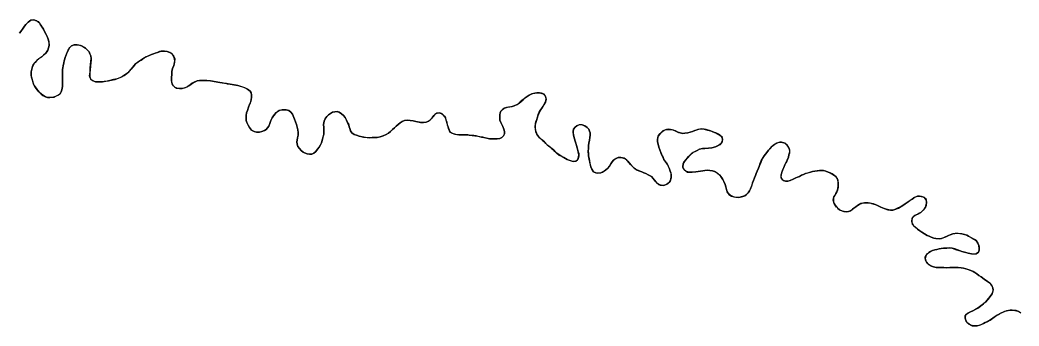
# Model space of a CAD drawing. Extents: x -74 to -34.8, y -33.8 to 5.3.
# Drawn here: x -53.015 to -51.904, y -27.475 to -27.135 of the extents above; entities that cross this region are included whole.
import ezdxf

# ---------------------------------------------------------------- set-up
doc = ezdxf.new("R2010")
doc.units = 0
doc.header["$LTSCALE"] = 2
doc.layers.add('UFEBRASIL', color=7, linetype='Continuous')

msp = doc.modelspace()

# ---------------------------------------------------------------- linework, layer by layer
at = {"layer": 'UFEBRASIL'}
for points in [[(-51.9025, -27.4611), (-51.9049, -27.4593), (-51.9075, -27.4582), (-51.912, -27.4577), (-51.9144, -27.4578), (-51.9184, -27.4584), (-51.9217, -27.4598), (-51.9237, -27.4608), (-51.9272, -27.4624), (-51.9287, -27.4632), (-51.932, -27.4655), (-51.9334, -27.4667), (-51.9349, -27.4676), (-51.9378, -27.4696), (-51.9398, -27.4706), (-51.9419, -27.4716), (-51.945, -27.4731), (-51.9491, -27.4746), (-51.9524, -27.4753), (-51.9545, -27.4753), (-51.9583, -27.4744), (-51.9612, -27.4721), (-51.9632, -27.4699), (-51.9642, -27.4667), (-51.9642, -27.4642), (-51.9627, -27.462), (-51.9605, -27.4606), (-51.9582, -27.4594), (-51.9559, -27.4584), (-51.9517, -27.4564), (-51.9502, -27.4554), (-51.9473, -27.4532), (-51.9455, -27.4519), (-51.9437, -27.4506), (-51.9405, -27.4475), (-51.938, -27.4445), (-51.9353, -27.4409), (-51.9335, -27.4381), (-51.9333, -27.4352), (-51.934, -27.4315), (-51.9358, -27.4287), (-51.9373, -27.4273), (-51.9393, -27.4259), (-51.943, -27.4232), (-51.9466, -27.4206), (-51.9489, -27.4192), (-51.9513, -27.4173), (-51.9536, -27.4159), (-51.9554, -27.4149), (-51.9579, -27.4137), (-51.9625, -27.412), (-51.9662, -27.4111), (-51.9688, -27.4107), (-51.9719, -27.4104), (-51.9747, -27.4103), (-51.979, -27.4103), (-51.9814, -27.4104), (-51.9845, -27.4105), (-51.9878, -27.4104), (-51.9925, -27.4104), (-51.9964, -27.4102), (-51.9996, -27.4097), (-52.0033, -27.4082), (-52.0064, -27.4057), (-52.0085, -27.4021), (-52.0086, -27.3988), (-52.0066, -27.395), (-52.0048, -27.3935), (-52.0029, -27.3925), (-52.0006, -27.3915), (-51.9981, -27.3907), (-51.9957, -27.3903), (-51.993, -27.3895), (-51.9909, -27.3891), (-51.9884, -27.389), (-51.9848, -27.3888), (-51.9822, -27.3886), (-51.9787, -27.3889), (-51.9738, -27.3905), (-51.97, -27.3919), (-51.9678, -27.3925), (-51.9637, -27.3936), (-51.9608, -27.3942), (-51.9571, -27.3951), (-51.9521, -27.3952), (-51.9496, -27.3934), (-51.9487, -27.3909), (-51.9486, -27.3896), (-51.9489, -27.3858), (-51.9501, -27.3831), (-51.9521, -27.3802), (-51.9538, -27.3792), (-51.9579, -27.3769), (-51.9605, -27.3755), (-51.9624, -27.3745), (-51.9651, -27.3736), (-51.968, -27.3729), (-51.9721, -27.3724), (-51.9752, -27.3724), (-51.9778, -27.373), (-51.9808, -27.3739), (-51.9834, -27.3751), (-51.9867, -27.3766), (-51.9885, -27.3773), (-51.9904, -27.3779), (-51.9944, -27.3783), (-51.9967, -27.3782), (-51.9992, -27.3776), (-52.0019, -27.3767), (-52.0044, -27.3755), (-52.0064, -27.3746), (-52.0095, -27.3729), (-52.0105, -27.3723), (-52.0124, -27.3712), (-52.0147, -27.3695), (-52.0171, -27.3678), (-52.0203, -27.3651), (-52.0229, -27.3622), (-52.0236, -27.359), (-52.0232, -27.3559), (-52.0215, -27.3534), (-52.0191, -27.3517), (-52.017, -27.351), (-52.0137, -27.349), (-52.0108, -27.3466), (-52.0096, -27.3452), (-52.0084, -27.3432), (-52.0072, -27.3393), (-52.0074, -27.3358), (-52.0093, -27.3326), (-52.0128, -27.3315), (-52.015, -27.3309), (-52.0173, -27.3311), (-52.0215, -27.333), (-52.0232, -27.3342), (-52.027, -27.337), (-52.0288, -27.3381), (-52.0311, -27.3395), (-52.0336, -27.3413), (-52.0356, -27.3425), (-52.0401, -27.3449), (-52.0426, -27.346), (-52.0448, -27.3466), (-52.049, -27.3463), (-52.0522, -27.3455), (-52.0544, -27.3448), (-52.0563, -27.3439), (-52.0582, -27.3431), (-52.0603, -27.342), (-52.0623, -27.3409), (-52.0661, -27.3395), (-52.0683, -27.339), (-52.072, -27.3384), (-52.0761, -27.3384), (-52.0803, -27.3393), (-52.0822, -27.3402), (-52.0839, -27.3414), (-52.0859, -27.3428), (-52.0894, -27.3455), (-52.0897, -27.3457), (-52.0918, -27.3473), (-52.0938, -27.3481), (-52.0966, -27.3484), (-52.1008, -27.3477), (-52.1033, -27.3467), (-52.1071, -27.3434), (-52.1074, -27.3431), (-52.1088, -27.3412), (-52.1098, -27.3391), (-52.1111, -27.3354), (-52.1102, -27.3318), (-52.1091, -27.3302), (-52.1081, -27.3279), (-52.1071, -27.3261), (-52.1057, -27.3228), (-52.1053, -27.3195), (-52.1054, -27.3158), (-52.1059, -27.3129), (-52.1077, -27.3097), (-52.1107, -27.3074), (-52.112, -27.3063), (-52.1143, -27.305), (-52.1164, -27.3042), (-52.1192, -27.3032), (-52.1217, -27.3026), (-52.1243, -27.3025), (-52.1263, -27.3025), (-52.1287, -27.3029), (-52.1315, -27.3033), (-52.134, -27.3036), (-52.1364, -27.3044), (-52.1396, -27.3053), (-52.1419, -27.306), (-52.144, -27.3069), (-52.1461, -27.3077), (-52.1483, -27.309), (-52.1508, -27.31), (-52.1527, -27.3108), (-52.1563, -27.3126), (-52.159, -27.3136), (-52.1613, -27.3143), (-52.1641, -27.3142), (-52.1661, -27.3136), (-52.1687, -27.3107), (-52.1688, -27.3074), (-52.1678, -27.3038), (-52.1668, -27.3014), (-52.1658, -27.2992), (-52.1647, -27.2963), (-52.1627, -27.2922), (-52.162, -27.2906), (-52.1608, -27.2877), (-52.1603, -27.2852), (-52.1593, -27.2816), (-52.1596, -27.2783), (-52.1619, -27.2749), (-52.1648, -27.2722), (-52.1683, -27.2709), (-52.1703, -27.2712), (-52.1738, -27.272), (-52.1773, -27.2743), (-52.1801, -27.2766), (-52.1816, -27.2783), (-52.1829, -27.2799), (-52.1848, -27.2824), (-52.1863, -27.2843), (-52.1878, -27.2862), (-52.1899, -27.2897), (-52.1916, -27.2935), (-52.1931, -27.2971), (-52.1934, -27.298), (-52.1942, -27.3), (-52.1954, -27.3031), (-52.1967, -27.306), (-52.1975, -27.3082), (-52.1984, -27.3107), (-52.1997, -27.3138), (-52.2006, -27.3161), (-52.2018, -27.3199), (-52.2031, -27.323), (-52.2042, -27.325), (-52.2056, -27.3274), (-52.2073, -27.3293), (-52.2094, -27.3305), (-52.2134, -27.3319), (-52.2159, -27.3325), (-52.2211, -27.332), (-52.2257, -27.3301), (-52.2284, -27.3274), (-52.2296, -27.3235), (-52.2304, -27.3206), (-52.2312, -27.3181), (-52.2325, -27.3148), (-52.2337, -27.3126), (-52.236, -27.3091), (-52.2387, -27.3062), (-52.2429, -27.3035), (-52.2452, -27.303), (-52.2481, -27.3024), (-52.2508, -27.3022), (-52.2536, -27.3024), (-52.2561, -27.3029), (-52.2585, -27.3032), (-52.2611, -27.3036), (-52.2637, -27.304), (-52.2679, -27.3043), (-52.2702, -27.3045), (-52.2746, -27.3035), (-52.2764, -27.3018), (-52.2781, -27.2987), (-52.2779, -27.2949), (-52.2769, -27.2933), (-52.2744, -27.2904), (-52.2717, -27.2871), (-52.2695, -27.2846), (-52.2665, -27.2823), (-52.2645, -27.2813), (-52.2621, -27.2801), (-52.2598, -27.2789), (-52.2564, -27.2781), (-52.2537, -27.2779), (-52.2496, -27.2777), (-52.2459, -27.2772), (-52.2418, -27.2761), (-52.2397, -27.2751), (-52.2356, -27.2723), (-52.234, -27.2692), (-52.2342, -27.2659), (-52.237, -27.2631), (-52.2385, -27.2621), (-52.2413, -27.2607), (-52.2431, -27.2601), (-52.2455, -27.2592), (-52.2475, -27.2586), (-52.2522, -27.2569), (-52.2545, -27.2564), (-52.2571, -27.2562), (-52.2613, -27.2569), (-52.2624, -27.2573), (-52.2648, -27.2582), (-52.2674, -27.259), (-52.2701, -27.2599), (-52.2725, -27.2606), (-52.276, -27.2611), (-52.2783, -27.2612), (-52.281, -27.2608), (-52.2848, -27.2596), (-52.2866, -27.2586), (-52.2884, -27.2575), (-52.292, -27.2568), (-52.294, -27.2567), (-52.2965, -27.257), (-52.3005, -27.2585), (-52.3031, -27.2609), (-52.3054, -27.2642), (-52.3061, -27.2657), (-52.3063, -27.268), (-52.3062, -27.2701), (-52.3058, -27.2723), (-52.3053, -27.2747), (-52.3047, -27.2767), (-52.3035, -27.2805), (-52.3027, -27.2825), (-52.3012, -27.2862), (-52.3001, -27.288), (-52.2991, -27.2901), (-52.2965, -27.2936), (-52.2945, -27.2976), (-52.2928, -27.3012), (-52.2921, -27.3031), (-52.291, -27.3068), (-52.2913, -27.3106), (-52.2921, -27.3143), (-52.2933, -27.316), (-52.2965, -27.3181), (-52.2998, -27.3191), (-52.3013, -27.319), (-52.3049, -27.3181), (-52.3064, -27.3169), (-52.3088, -27.3144), (-52.311, -27.3113), (-52.3131, -27.3093), (-52.3166, -27.3073), (-52.3193, -27.306), (-52.3216, -27.305), (-52.3239, -27.3041), (-52.3261, -27.3032), (-52.3307, -27.3011), (-52.3323, -27.2999), (-52.3338, -27.2984), (-52.3362, -27.2957), (-52.3379, -27.294), (-52.3403, -27.2911), (-52.3435, -27.2889), (-52.3472, -27.288), (-52.3502, -27.2882), (-52.3535, -27.2898), (-52.3554, -27.2912), (-52.3569, -27.2929), (-52.3583, -27.2952), (-52.3598, -27.2978), (-52.3624, -27.3007), (-52.3656, -27.3033), (-52.3692, -27.305), (-52.3712, -27.3053), (-52.375, -27.3051), (-52.3776, -27.3039), (-52.3793, -27.3009), (-52.3805, -27.2983), (-52.3809, -27.2966), (-52.3817, -27.2934), (-52.3822, -27.2899), (-52.3829, -27.2861), (-52.383, -27.285), (-52.3833, -27.2813), (-52.383, -27.2777), (-52.3829, -27.2743), (-52.3827, -27.2721), (-52.3821, -27.2687), (-52.3815, -27.2657), (-52.3812, -27.2633), (-52.3811, -27.2608), (-52.3818, -27.2587), (-52.3828, -27.2566), (-52.3844, -27.2547), (-52.3871, -27.2529), (-52.39, -27.2517), (-52.3935, -27.2516), (-52.396, -27.2527), (-52.3979, -27.2545), (-52.3997, -27.2566), (-52.4001, -27.2592), (-52.4, -27.261), (-52.3993, -27.2648), (-52.3986, -27.2672), (-52.3978, -27.2699), (-52.3963, -27.2749), (-52.3958, -27.2773), (-52.3944, -27.2818), (-52.3939, -27.2835), (-52.3938, -27.2866), (-52.3946, -27.2892), (-52.3959, -27.2914), (-52.3981, -27.2926), (-52.4016, -27.2922), (-52.4048, -27.291), (-52.4069, -27.2901), (-52.4087, -27.289), (-52.4106, -27.288), (-52.4139, -27.2862), (-52.4169, -27.2843), (-52.4192, -27.2824), (-52.4203, -27.2813), (-52.4221, -27.2797), (-52.4249, -27.2773), (-52.427, -27.2755), (-52.4303, -27.2724), (-52.432, -27.2708), (-52.4352, -27.2682), (-52.4373, -27.2661), (-52.4391, -27.2644), (-52.4405, -27.2622), (-52.4417, -27.2594), (-52.4421, -27.2565), (-52.4422, -27.2538), (-52.4421, -27.2505), (-52.4415, -27.248), (-52.4406, -27.2458), (-52.4396, -27.2431), (-52.4389, -27.2403), (-52.4379, -27.2378), (-52.4367, -27.2357), (-52.4351, -27.2332), (-52.4334, -27.2309), (-52.4318, -27.228), (-52.4304, -27.2249), (-52.4301, -27.2224), (-52.4308, -27.22), (-52.4325, -27.2178), (-52.4353, -27.2167), (-52.4376, -27.2162), (-52.4405, -27.2162), (-52.4426, -27.2165), (-52.4462, -27.2174), (-52.449, -27.2189), (-52.4522, -27.221), (-52.4547, -27.2229), (-52.457, -27.2247), (-52.4589, -27.2263), (-52.4615, -27.2286), (-52.4639, -27.2299), (-52.4667, -27.231), (-52.4694, -27.2316), (-52.4719, -27.232), (-52.4743, -27.2325), (-52.4763, -27.2331), (-52.4781, -27.2342), (-52.4804, -27.2365), (-52.4811, -27.2386), (-52.4816, -27.2408), (-52.4818, -27.2438), (-52.4816, -27.2466), (-52.4805, -27.2491), (-52.4793, -27.2513), (-52.4783, -27.2535), (-52.4771, -27.2566), (-52.4764, -27.2592), (-52.4766, -27.2617), (-52.4777, -27.2641), (-52.4793, -27.2659), (-52.4817, -27.2669), (-52.4847, -27.2673), (-52.4867, -27.2673), (-52.4907, -27.2673), (-52.493, -27.2672), (-52.4978, -27.2662), (-52.5007, -27.2656), (-52.5039, -27.265), (-52.5058, -27.2646), (-52.5081, -27.2641), (-52.5107, -27.2637), (-52.5138, -27.2635), (-52.5173, -27.2629), (-52.5208, -27.2628), (-52.5249, -27.2628), (-52.5291, -27.2627), (-52.5331, -27.2616), (-52.5363, -27.2601), (-52.5375, -27.2583), (-52.5387, -27.256), (-52.5396, -27.2527), (-52.5403, -27.2503), (-52.541, -27.2476), (-52.5418, -27.245), (-52.5427, -27.2429), (-52.5446, -27.2406), (-52.5457, -27.2396), (-52.5485, -27.2386), (-52.5517, -27.2387), (-52.5539, -27.2403), (-52.5561, -27.2427), (-52.5579, -27.2452), (-52.5599, -27.247), (-52.5624, -27.2485), (-52.5648, -27.2492), (-52.5678, -27.2492), (-52.571, -27.2488), (-52.575, -27.2479), (-52.578, -27.2473), (-52.5813, -27.2469), (-52.5842, -27.2467), (-52.5875, -27.2469), (-52.5902, -27.2481), (-52.5925, -27.2495), (-52.5947, -27.2513), (-52.5968, -27.2533), (-52.5988, -27.2552), (-52.6008, -27.257), (-52.6032, -27.2593), (-52.6054, -27.2611), (-52.6081, -27.2624), (-52.6113, -27.2641), (-52.6147, -27.2651), (-52.6179, -27.2657), (-52.6217, -27.2659), (-52.6237, -27.266), (-52.6266, -27.2661), (-52.631, -27.2658), (-52.6345, -27.2651), (-52.6379, -27.2642), (-52.641, -27.2634), (-52.6437, -27.2624), (-52.6462, -27.2606), (-52.6477, -27.2583), (-52.6485, -27.256), (-52.649, -27.2539), (-52.6494, -27.2524), (-52.6508, -27.249), (-52.6521, -27.2465), (-52.6537, -27.2436), (-52.6553, -27.2415), (-52.6575, -27.2395), (-52.6602, -27.2378), (-52.6626, -27.2371), (-52.6652, -27.2373), (-52.6676, -27.2378), (-52.6698, -27.2391), (-52.672, -27.2405), (-52.6739, -27.2425), (-52.6751, -27.244), (-52.6767, -27.2466), (-52.6774, -27.2491), (-52.6776, -27.2517), (-52.6774, -27.2544), (-52.6774, -27.2562), (-52.6773, -27.2591), (-52.6773, -27.262), (-52.6779, -27.2639), (-52.6783, -27.2662), (-52.6792, -27.2691), (-52.6799, -27.2716), (-52.681, -27.2741), (-52.6826, -27.2766), (-52.6843, -27.2789), (-52.6861, -27.2813), (-52.6883, -27.2831), (-52.6907, -27.2842), (-52.6934, -27.2845), (-52.696, -27.284), (-52.6989, -27.2828), (-52.7001, -27.2821), (-52.7024, -27.2802), (-52.7044, -27.2781), (-52.7061, -27.2757), (-52.707, -27.2731), (-52.7072, -27.2708), (-52.7069, -27.2687), (-52.7065, -27.2661), (-52.706, -27.2632), (-52.7058, -27.2601), (-52.7061, -27.2572), (-52.7068, -27.2544), (-52.7078, -27.2512), (-52.7088, -27.2484), (-52.71, -27.2453), (-52.7106, -27.2436), (-52.7123, -27.24), (-52.7138, -27.2377), (-52.7162, -27.236), (-52.7191, -27.2352), (-52.7206, -27.235), (-52.7237, -27.2351), (-52.727, -27.236), (-52.7293, -27.2372), (-52.7312, -27.2391), (-52.7333, -27.2417), (-52.7347, -27.244), (-52.7361, -27.2471), (-52.7375, -27.2502), (-52.7386, -27.2531), (-52.7398, -27.2552), (-52.7414, -27.257), (-52.7434, -27.2582), (-52.7461, -27.2592), (-52.7488, -27.26), (-52.7523, -27.2598), (-52.7549, -27.259), (-52.7576, -27.2575), (-52.7598, -27.2548), (-52.7616, -27.2521), (-52.763, -27.2492), (-52.7636, -27.247), (-52.7638, -27.2441), (-52.7637, -27.2413), (-52.7631, -27.2384), (-52.762, -27.2357), (-52.7609, -27.2323), (-52.7598, -27.2292), (-52.759, -27.2275), (-52.7579, -27.2238), (-52.7576, -27.2211), (-52.7576, -27.2182), (-52.7582, -27.2161), (-52.7593, -27.2142), (-52.7621, -27.2122), (-52.7636, -27.2112), (-52.7664, -27.2101), (-52.7694, -27.2091), (-52.773, -27.2081), (-52.7748, -27.2075), (-52.7792, -27.2069), (-52.7816, -27.2066), (-52.7855, -27.206), (-52.7871, -27.2057), (-52.7903, -27.2051), (-52.7929, -27.2047), (-52.795, -27.2043), (-52.801, -27.2034), (-52.8032, -27.203), (-52.8075, -27.2024), (-52.8099, -27.2024), (-52.812, -27.2023), (-52.8156, -27.2024), (-52.8183, -27.2028), (-52.8213, -27.2042), (-52.8237, -27.2056), (-52.8258, -27.2072), (-52.8281, -27.2087), (-52.8308, -27.2103), (-52.834, -27.2113), (-52.8361, -27.2115), (-52.8397, -27.2113), (-52.8426, -27.2102), (-52.8446, -27.2085), (-52.8461, -27.2062), (-52.8467, -27.2023), (-52.8465, -27.199), (-52.8464, -27.1958), (-52.8462, -27.1923), (-52.8457, -27.1893), (-52.8442, -27.1859), (-52.8437, -27.1843), (-52.8429, -27.1805), (-52.8436, -27.177), (-52.8455, -27.1737), (-52.8485, -27.1712), (-52.8513, -27.1703), (-52.8545, -27.1697), (-52.858, -27.17), (-52.86, -27.1704), (-52.8624, -27.1713), (-52.8648, -27.1721), (-52.8667, -27.1728), (-52.8688, -27.1736), (-52.8731, -27.1755), (-52.875, -27.1763), (-52.8787, -27.1785), (-52.8818, -27.1805), (-52.8851, -27.1827), (-52.8876, -27.185), (-52.8897, -27.1877), (-52.8914, -27.19), (-52.8925, -27.1911), (-52.8953, -27.1939), (-52.8979, -27.1958), (-52.9006, -27.1977), (-52.9034, -27.1991), (-52.9069, -27.2006), (-52.9111, -27.2015), (-52.9151, -27.2024), (-52.9182, -27.2032), (-52.9217, -27.2035), (-52.9251, -27.2039), (-52.927, -27.204), (-52.9311, -27.2038), (-52.9329, -27.2032), (-52.9359, -27.2016), (-52.9372, -27.1997), (-52.9377, -27.1972), (-52.9375, -27.1951), (-52.9372, -27.1928), (-52.9369, -27.1889), (-52.9366, -27.1845), (-52.9363, -27.1814), (-52.9361, -27.178), (-52.9365, -27.1752), (-52.9373, -27.173), (-52.9383, -27.1708), (-52.9401, -27.1686), (-52.9422, -27.1664), (-52.9432, -27.1658), (-52.9467, -27.164), (-52.9478, -27.1635), (-52.9514, -27.1628), (-52.9549, -27.163), (-52.9579, -27.164), (-52.9596, -27.1657), (-52.9603, -27.1667), (-52.962, -27.1698), (-52.9635, -27.173), (-52.9649, -27.1768), (-52.9654, -27.1785), (-52.9661, -27.1807), (-52.9665, -27.1829), (-52.9671, -27.186), (-52.9674, -27.1883), (-52.9677, -27.1904), (-52.968, -27.1958), (-52.9679, -27.1981), (-52.968, -27.2008), (-52.968, -27.2035), (-52.968, -27.2067), (-52.968, -27.209), (-52.9685, -27.213), (-52.969, -27.2144), (-52.9709, -27.2176), (-52.9724, -27.2186), (-52.9756, -27.2203), (-52.9788, -27.2213), (-52.9819, -27.2215), (-52.9844, -27.2215), (-52.9866, -27.2207), (-52.9898, -27.2189), (-52.9929, -27.2163), (-52.9942, -27.215), (-52.9957, -27.2132), (-52.9981, -27.2098), (-53, -27.2067), (-53.0006, -27.2048), (-53.0016, -27.2011), (-53.0023, -27.1988), (-53.0026, -27.1961), (-53.0025, -27.1927), (-53.002, -27.1899), (-53.0013, -27.1868), (-53.0005, -27.1852), (-52.9983, -27.1823), (-52.9978, -27.1817), (-52.9962, -27.1802), (-52.9929, -27.1774), (-52.991, -27.176), (-52.9882, -27.1735), (-52.9865, -27.172), (-52.9841, -27.1688), (-52.9836, -27.1673), (-52.9827, -27.1635), (-52.9828, -27.1615), (-52.983, -27.1591), (-52.9837, -27.1565), (-52.9849, -27.1534), (-52.986, -27.1514), (-52.9873, -27.1487), (-52.9889, -27.1455), (-52.9904, -27.1432), (-52.9925, -27.14), (-52.9932, -27.1391), (-52.9966, -27.1361), (-52.9997, -27.1352), (-53.003, -27.1356), (-53.006, -27.1375), (-53.0071, -27.1387), (-53.0087, -27.1404), (-53.0101, -27.1421), (-53.0116, -27.1445), (-53.0141, -27.1479), (-53.0156, -27.1499)], [(-53.0156, -27.1499), (-53.013, -27.1466), (-53.0116, -27.1445), (-53.0101, -27.1421), (-53.0087, -27.1404), (-53.006, -27.1375), (-53.003, -27.1356), (-52.9997, -27.1352), (-52.9966, -27.1361), (-52.995, -27.137), (-52.9925, -27.14), (-52.9917, -27.141), (-52.9904, -27.1432), (-52.9889, -27.1455), (-52.9873, -27.1487), (-52.9859, -27.1515), (-52.9849, -27.1534), (-52.9837, -27.1565), (-52.983, -27.1591), (-52.9827, -27.1635), (-52.9829, -27.165), (-52.9841, -27.1688), (-52.9851, -27.1705), (-52.9865, -27.172), (-52.9891, -27.1745), (-52.991, -27.176), (-52.9943, -27.1783), (-52.9962, -27.1802), (-52.9983, -27.1823), (-52.9993, -27.1835), (-53.0013, -27.1868), (-53.002, -27.1899), (-53.0025, -27.1927), (-53.0026, -27.194), (-53.0026, -27.1976), (-53.002, -27.1998), (-53.0011, -27.2028), (-53, -27.2067), (-52.9994, -27.208), (-52.997, -27.2111), (-52.9957, -27.2132), (-52.9929, -27.2163), (-52.9917, -27.2177), (-52.9896, -27.219), (-52.9866, -27.2207), (-52.9844, -27.2215), (-52.9819, -27.2215), (-52.9771, -27.2209), (-52.9745, -27.2197), (-52.9709, -27.2176), (-52.9698, -27.2162), (-52.9685, -27.213), (-52.9682, -27.2111), (-52.968, -27.209), (-52.968, -27.2067), (-52.968, -27.2035), (-52.968, -27.2008), (-52.9679, -27.1981), (-52.9678, -27.1939), (-52.9677, -27.1904), (-52.9674, -27.1883), (-52.9671, -27.186), (-52.9665, -27.1829), (-52.9661, -27.1807), (-52.9649, -27.1768), (-52.9643, -27.1752), (-52.9627, -27.1712), (-52.9615, -27.1686), (-52.9596, -27.1657), (-52.9579, -27.164), (-52.9549, -27.163), (-52.9535, -27.1629), (-52.9499, -27.163), (-52.9467, -27.164), (-52.9451, -27.1648), (-52.9422, -27.1664), (-52.9401, -27.1686), (-52.9383, -27.1708), (-52.9373, -27.173), (-52.9365, -27.1752), (-52.9361, -27.178), (-52.9361, -27.1794), (-52.9364, -27.1828), (-52.9368, -27.1862), (-52.937, -27.1909), (-52.9374, -27.1936), (-52.9376, -27.1962), (-52.9376, -27.1984), (-52.9368, -27.2005), (-52.9346, -27.2024), (-52.9311, -27.2038), (-52.9293, -27.2041), (-52.9251, -27.2039), (-52.9233, -27.2038), (-52.9198, -27.2034), (-52.9166, -27.2028), (-52.9134, -27.2021), (-52.9093, -27.2012), (-52.9055, -27.2), (-52.9019, -27.1984), (-52.8992, -27.1969), (-52.8964, -27.1948), (-52.894, -27.1927), (-52.8914, -27.19), (-52.8897, -27.1877), (-52.8886, -27.1861), (-52.8862, -27.1837), (-52.8838, -27.1816), (-52.8804, -27.1797), (-52.877, -27.1774), (-52.875, -27.1763), (-52.8714, -27.1747), (-52.8688, -27.1736), (-52.8667, -27.1728), (-52.8648, -27.1721), (-52.8624, -27.1713), (-52.858, -27.17), (-52.8545, -27.1697), (-52.8513, -27.1703), (-52.8485, -27.1712), (-52.8471, -27.1721), (-52.8444, -27.1752), (-52.8431, -27.1785), (-52.8432, -27.1822), (-52.8442, -27.1859), (-52.8457, -27.1893), (-52.8462, -27.1923), (-52.8464, -27.1958), (-52.8465, -27.199), (-52.8467, -27.2023), (-52.8465, -27.2039), (-52.8457, -27.2074), (-52.8435, -27.2096), (-52.8411, -27.2109), (-52.8379, -27.2115), (-52.8349, -27.2114), (-52.8323, -27.2108), (-52.8294, -27.2096), (-52.8267, -27.2079), (-52.8249, -27.2065), (-52.8224, -27.2049), (-52.8197, -27.2035), (-52.8173, -27.2025), (-52.8142, -27.2023), (-52.812, -27.2023), (-52.8099, -27.2024), (-52.8056, -27.2026), (-52.8032, -27.203), (-52.7991, -27.2036), (-52.795, -27.2043), (-52.7929, -27.2047), (-52.7903, -27.2051), (-52.7855, -27.206), (-52.7848, -27.2062), (-52.7816, -27.2066), (-52.7772, -27.2072), (-52.773, -27.2081), (-52.7716, -27.2085), (-52.7676, -27.2096), (-52.7655, -27.2104), (-52.7621, -27.2122), (-52.7593, -27.2142), (-52.7582, -27.2161), (-52.7576, -27.2185), (-52.7576, -27.2211), (-52.7579, -27.2238), (-52.7583, -27.2256), (-52.7598, -27.2292), (-52.7609, -27.2323), (-52.762, -27.2357), (-52.7631, -27.2384), (-52.7637, -27.2413), (-52.7638, -27.2441), (-52.7636, -27.247), (-52.763, -27.2492), (-52.7616, -27.2521), (-52.7598, -27.2548), (-52.7576, -27.2575), (-52.7549, -27.259), (-52.7523, -27.2598), (-52.7488, -27.26), (-52.7461, -27.2592), (-52.7434, -27.2582), (-52.7414, -27.257), (-52.7398, -27.2552), (-52.7386, -27.2531), (-52.7375, -27.2502), (-52.7361, -27.2471), (-52.7347, -27.244), (-52.7333, -27.2417), (-52.7321, -27.2402), (-52.7303, -27.2381), (-52.728, -27.2365), (-52.7257, -27.2356), (-52.7226, -27.2351), (-52.7191, -27.2352), (-52.7162, -27.236), (-52.7138, -27.2377), (-52.7123, -27.24), (-52.7115, -27.2416), (-52.71, -27.2453), (-52.7088, -27.2484), (-52.7078, -27.2512), (-52.7068, -27.2544), (-52.7061, -27.2572), (-52.7058, -27.2601), (-52.706, -27.2632), (-52.7065, -27.2661), (-52.7069, -27.2687), (-52.7072, -27.2708), (-52.707, -27.2731), (-52.7061, -27.2757), (-52.7044, -27.2781), (-52.7024, -27.2802), (-52.7001, -27.2821), (-52.6989, -27.2828), (-52.696, -27.284), (-52.6934, -27.2845), (-52.6907, -27.2842), (-52.6883, -27.2831), (-52.6861, -27.2813), (-52.6843, -27.2789), (-52.6826, -27.2766), (-52.681, -27.2741), (-52.6799, -27.2716), (-52.6791, -27.2689), (-52.6788, -27.2677), (-52.6781, -27.2651), (-52.6774, -27.2628), (-52.6773, -27.2605), (-52.6774, -27.2575), (-52.6774, -27.2544), (-52.6776, -27.2517), (-52.6774, -27.2491), (-52.6767, -27.2466), (-52.6757, -27.2449), (-52.6739, -27.2425), (-52.672, -27.2405), (-52.6698, -27.2391), (-52.6676, -27.2378), (-52.6652, -27.2373), (-52.6626, -27.2371), (-52.6597, -27.2381), (-52.6575, -27.2395), (-52.6553, -27.2415), (-52.6537, -27.2436), (-52.6521, -27.2465), (-52.6508, -27.249), (-52.6499, -27.2504), (-52.649, -27.2539), (-52.6485, -27.256), (-52.6477, -27.2583), (-52.6462, -27.2606), (-52.6437, -27.2624), (-52.641, -27.2634), (-52.6379, -27.2642), (-52.6345, -27.2651), (-52.6332, -27.2655), (-52.629, -27.266), (-52.6266, -27.2661), (-52.6217, -27.2659), (-52.6179, -27.2657), (-52.6147, -27.2651), (-52.6113, -27.2641), (-52.6081, -27.2624), (-52.6054, -27.2611), (-52.6032, -27.2593), (-52.6008, -27.257), (-52.5988, -27.2552), (-52.5968, -27.2533), (-52.5947, -27.2513), (-52.5925, -27.2495), (-52.5901, -27.2481), (-52.5875, -27.2469), (-52.5842, -27.2467), (-52.5813, -27.2469), (-52.578, -27.2473), (-52.575, -27.2479), (-52.5731, -27.2483), (-52.5698, -27.249), (-52.5665, -27.2493), (-52.5636, -27.2489), (-52.5611, -27.2478), (-52.5591, -27.2463), (-52.5568, -27.2438), (-52.555, -27.2414), (-52.5529, -27.2393), (-52.5498, -27.2383), (-52.5466, -27.2391), (-52.5446, -27.2406), (-52.5433, -27.242), (-52.5422, -27.2438), (-52.5415, -27.2462), (-52.5406, -27.2487), (-52.54, -27.2516), (-52.5392, -27.2543), (-52.5381, -27.2572), (-52.5368, -27.2595), (-52.5346, -27.261), (-52.5315, -27.2622), (-52.5272, -27.2629), (-52.5231, -27.2628), (-52.5192, -27.2628), (-52.5156, -27.2632), (-52.5122, -27.2636), (-52.5094, -27.2639), (-52.5081, -27.2641), (-52.5045, -27.2648), (-52.502, -27.2653), (-52.4993, -27.2659), (-52.496, -27.2666), (-52.493, -27.2672), (-52.4888, -27.2673), (-52.4847, -27.2673), (-52.4817, -27.2669), (-52.4793, -27.2659), (-52.4777, -27.2641), (-52.4766, -27.2617), (-52.4764, -27.2592), (-52.4771, -27.2566), (-52.4783, -27.2535), (-52.4793, -27.2513), (-52.4805, -27.2491), (-52.4816, -27.2466), (-52.4818, -27.2438), (-52.4816, -27.2408), (-52.4811, -27.2386), (-52.4804, -27.2365), (-52.4792, -27.2349), (-52.4773, -27.2336), (-52.4754, -27.2327), (-52.4731, -27.2322), (-52.4705, -27.2318), (-52.4679, -27.2313), (-52.4656, -27.2306), (-52.4625, -27.2292), (-52.4602, -27.2275), (-52.458, -27.2257), (-52.4558, -27.2238), (-52.4534, -27.2219), (-52.4507, -27.2199), (-52.4478, -27.2182), (-52.4449, -27.2169), (-52.4426, -27.2165), (-52.4405, -27.2162), (-52.4376, -27.2162), (-52.4335, -27.2174), (-52.4315, -27.2191), (-52.4303, -27.2212), (-52.4302, -27.2237), (-52.431, -27.2265), (-52.4327, -27.2297), (-52.4343, -27.2321), (-52.4362, -27.2348), (-52.4373, -27.2366), (-52.4384, -27.239), (-52.4392, -27.2417), (-52.4402, -27.2445), (-52.441, -27.2469), (-52.4417, -27.249), (-52.4422, -27.2521), (-52.4422, -27.2554), (-52.442, -27.2582), (-52.441, -27.261), (-52.4399, -27.2632), (-52.4382, -27.2654), (-52.4363, -27.2671), (-52.4338, -27.2694), (-52.432, -27.2708), (-52.4289, -27.2738), (-52.427, -27.2755), (-52.4237, -27.2783), (-52.4221, -27.2797), (-52.4192, -27.2824), (-52.4188, -27.2828), (-52.4156, -27.2853), (-52.4123, -27.2869), (-52.4106, -27.288), (-52.4087, -27.289), (-52.4069, -27.2901), (-52.4036, -27.2915), (-52.4001, -27.2925), (-52.3968, -27.2921), (-52.3954, -27.2907), (-52.3941, -27.2878), (-52.3937, -27.2851), (-52.3944, -27.2818), (-52.3949, -27.2799), (-52.3958, -27.2773), (-52.3967, -27.2732), (-52.3978, -27.2699), (-52.3986, -27.2672), (-52.3997, -27.2633), (-52.4001, -27.2592), (-52.3997, -27.2566), (-52.3979, -27.2545), (-52.396, -27.2527), (-52.393, -27.2514), (-52.39, -27.2517), (-52.3871, -27.2529), (-52.3844, -27.2547), (-52.3828, -27.2566), (-52.3818, -27.2587), (-52.3811, -27.2608), (-52.3812, -27.2633), (-52.3815, -27.2657), (-52.3821, -27.2687), (-52.3827, -27.2721), (-52.3829, -27.2749), (-52.383, -27.2777), (-52.3833, -27.2813), (-52.3832, -27.283), (-52.3829, -27.2861), (-52.3826, -27.2876), (-52.382, -27.2913), (-52.3815, -27.2947), (-52.3805, -27.2983), (-52.3793, -27.3009), (-52.3776, -27.3039), (-52.375, -27.3051), (-52.3732, -27.3054), (-52.3692, -27.305), (-52.3675, -27.3045), (-52.3642, -27.3023), (-52.3611, -27.2995), (-52.3598, -27.2978), (-52.3583, -27.2952), (-52.3569, -27.2929), (-52.3554, -27.2912), (-52.3521, -27.2889), (-52.3489, -27.2881), (-52.3453, -27.2883), (-52.342, -27.2896), (-52.3393, -27.2923), (-52.3379, -27.294), (-52.3353, -27.2968), (-52.3338, -27.2984), (-52.3323, -27.2999), (-52.3291, -27.3022), (-52.3261, -27.3032), (-52.3239, -27.3041), (-52.3216, -27.305), (-52.3193, -27.306), (-52.3166, -27.3073), (-52.3131, -27.3093), (-52.3101, -27.3129), (-52.3078, -27.3154), (-52.3049, -27.3181), (-52.3034, -27.3187), (-52.2998, -27.3191), (-52.2984, -27.3187), (-52.2949, -27.3174), (-52.2933, -27.316), (-52.2916, -27.3125), (-52.291, -27.3087), (-52.2913, -27.3052), (-52.2921, -27.3031), (-52.2935, -27.2996), (-52.2952, -27.2959), (-52.2977, -27.2921), (-52.2991, -27.2901), (-52.3001, -27.288), (-52.302, -27.2847), (-52.3027, -27.2825), (-52.3041, -27.2786), (-52.3047, -27.2767), (-52.3053, -27.2747), (-52.3058, -27.2723), (-52.3062, -27.2701), (-52.3063, -27.268), (-52.3054, -27.2642), (-52.3047, -27.2626), (-52.3019, -27.2598), (-52.2988, -27.2575), (-52.2965, -27.257), (-52.292, -27.2568), (-52.2903, -27.257), (-52.2884, -27.2575), (-52.2866, -27.2586), (-52.283, -27.2603), (-52.281, -27.2608), (-52.2783, -27.2612), (-52.276, -27.2611), (-52.2725, -27.2606), (-52.2701, -27.2599), (-52.2674, -27.259), (-52.2648, -27.2582), (-52.2613, -27.2569), (-52.2603, -27.2566), (-52.2571, -27.2562), (-52.2545, -27.2564), (-52.2506, -27.2577), (-52.2475, -27.2586), (-52.2455, -27.2592), (-52.2431, -27.2601), (-52.2413, -27.2607), (-52.237, -27.2631), (-52.2354, -27.2642), (-52.2339, -27.2676), (-52.2346, -27.2706), (-52.2369, -27.2738), (-52.2397, -27.2751), (-52.2418, -27.2761), (-52.2459, -27.2772), (-52.2496, -27.2777), (-52.2537, -27.2779), (-52.2564, -27.2781), (-52.2598, -27.2789), (-52.2621, -27.2801), (-52.2645, -27.2813), (-52.268, -27.2832), (-52.2703, -27.2856), (-52.2728, -27.2884), (-52.2755, -27.2915), (-52.2779, -27.2949), (-52.2781, -27.2987), (-52.2777, -27.3002), (-52.2764, -27.3018), (-52.273, -27.3044), (-52.2702, -27.3045), (-52.2679, -27.3043), (-52.2637, -27.304), (-52.2611, -27.3036), (-52.2585, -27.3032), (-52.2561, -27.3029), (-52.2536, -27.3024), (-52.2505, -27.3021), (-52.2481, -27.3024), (-52.2452, -27.303), (-52.2411, -27.3043), (-52.2374, -27.3073), (-52.2348, -27.3107), (-52.2337, -27.3126), (-52.2325, -27.3148), (-52.2312, -27.3181), (-52.2304, -27.3206), (-52.2292, -27.3253), (-52.2272, -27.329), (-52.224, -27.331), (-52.2193, -27.3323), (-52.2159, -27.3325), (-52.2115, -27.3314), (-52.2094, -27.3305), (-52.2073, -27.3293), (-52.2056, -27.3274), (-52.2042, -27.325), (-52.2031, -27.323), (-52.2012, -27.3184), (-52.2006, -27.3161), (-52.1997, -27.3138), (-52.1984, -27.3107), (-52.1975, -27.3082), (-52.1967, -27.306), (-52.1954, -27.3031), (-52.1942, -27.3), (-52.1931, -27.2971), (-52.1925, -27.2956), (-52.191, -27.2917), (-52.189, -27.288), (-52.1878, -27.2862), (-52.1863, -27.2843), (-52.1829, -27.2799), (-52.1816, -27.2783), (-52.1787, -27.2754), (-52.1759, -27.2733), (-52.1723, -27.2715), (-52.1683, -27.2709), (-52.1648, -27.2722), (-52.1635, -27.2732), (-52.1609, -27.2761), (-52.1594, -27.2797), (-52.1597, -27.2831), (-52.1603, -27.2852), (-52.1608, -27.2877), (-52.1627, -27.2922), (-52.1635, -27.294), (-52.1647, -27.2963), (-52.1658, -27.2992), (-52.1668, -27.3014), (-52.1684, -27.3056), (-52.1691, -27.3093), (-52.168, -27.3123), (-52.1661, -27.3136), (-52.1641, -27.3142), (-52.1613, -27.3143), (-52.159, -27.3136), (-52.1546, -27.3117), (-52.1527, -27.3108), (-52.1508, -27.31), (-52.1483, -27.309), (-52.1461, -27.3077), (-52.144, -27.3069), (-52.1419, -27.306), (-52.1392, -27.3051), (-52.1364, -27.3044), (-52.134, -27.3036), (-52.1315, -27.3033), (-52.1284, -27.3028), (-52.1263, -27.3025), (-52.1243, -27.3025), (-52.1217, -27.3026), (-52.1192, -27.3032), (-52.1164, -27.3042), (-52.1143, -27.305), (-52.1107, -27.3074), (-52.1092, -27.3084), (-52.1067, -27.3114), (-52.1057, -27.3134), (-52.1053, -27.3174), (-52.1055, -27.3213), (-52.1063, -27.3242), (-52.1071, -27.3261), (-52.1081, -27.3279), (-52.1102, -27.3318), (-52.1108, -27.3332), (-52.1107, -27.3372), (-52.1098, -27.3391), (-52.1088, -27.3412), (-52.1071, -27.3434), (-52.1057, -27.3448), (-52.1033, -27.3467), (-52.0992, -27.3482), (-52.0966, -27.3484), (-52.0938, -27.3481), (-52.0918, -27.3473), (-52.0894, -27.3455), (-52.0879, -27.3444), (-52.0859, -27.3428), (-52.0839, -27.3414), (-52.0822, -27.3402), (-52.0787, -27.3388), (-52.0741, -27.3384), (-52.0704, -27.3386), (-52.0683, -27.339), (-52.0642, -27.3402), (-52.0623, -27.3409), (-52.0603, -27.342), (-52.0582, -27.3431), (-52.0563, -27.3439), (-52.0544, -27.3448), (-52.0503, -27.3461), (-52.0473, -27.3466), (-52.0448, -27.3466), (-52.0426, -27.346), (-52.0384, -27.3442), (-52.0356, -27.3425), (-52.0336, -27.3413), (-52.0311, -27.3395), (-52.0288, -27.3381), (-52.0256, -27.336), (-52.0232, -27.3342), (-52.0199, -27.3319), (-52.0173, -27.3311), (-52.015, -27.3309), (-52.0112, -27.3318), (-52.0081, -27.3337), (-52.0073, -27.3377), (-52.0076, -27.3413), (-52.0084, -27.3433), (-52.0108, -27.3466), (-52.0137, -27.349), (-52.0151, -27.3499), (-52.017, -27.351), (-52.0207, -27.3525), (-52.0227, -27.3548), (-52.0235, -27.3576), (-52.0234, -27.3603), (-52.0217, -27.3636), (-52.0188, -27.3663), (-52.0171, -27.3678), (-52.0147, -27.3695), (-52.0124, -27.3712), (-52.0095, -27.3729), (-52.0084, -27.3735), (-52.0064, -27.3746), (-52.0044, -27.3755), (-52.0019, -27.3767), (-51.9992, -27.3776), (-51.9967, -27.3782), (-51.9925, -27.3784), (-51.9904, -27.3779), (-51.9867, -27.3766), (-51.9858, -27.3762), (-51.9827, -27.3748), (-51.9808, -27.3739), (-51.9778, -27.373), (-51.9734, -27.3723), (-51.9703, -27.3727), (-51.968, -27.3729), (-51.9651, -27.3736), (-51.9624, -27.3745), (-51.9605, -27.3755), (-51.9564, -27.3777), (-51.9521, -27.3802), (-51.9501, -27.3831), (-51.9489, -27.3858), (-51.9488, -27.3876), (-51.9487, -27.3909), (-51.9496, -27.3934), (-51.9521, -27.3952), (-51.9539, -27.3954), (-51.9571, -27.3951), (-51.9608, -27.3942), (-51.9637, -27.3936), (-51.9678, -27.3925), (-51.97, -27.3919), (-51.9756, -27.3897), (-51.9787, -27.3889), (-51.9822, -27.3886), (-51.9848, -27.3888), (-51.9884, -27.389), (-51.9909, -27.3891), (-51.993, -27.3895), (-51.9957, -27.3903), (-51.9981, -27.3907), (-52.0006, -27.3915), (-52.0029, -27.3925), (-52.0048, -27.3935), (-52.0076, -27.3966), (-52.0087, -27.4004), (-52.0078, -27.4039), (-52.005, -27.407), (-52.0017, -27.4089), (-51.9996, -27.4097), (-51.9964, -27.4102), (-51.9925, -27.4104), (-51.9878, -27.4104), (-51.9845, -27.4105), (-51.9814, -27.4104), (-51.979, -27.4103), (-51.9743, -27.4103), (-51.9719, -27.4104), (-51.9688, -27.4107), (-51.9662, -27.4111), (-51.9608, -27.4126), (-51.9579, -27.4137), (-51.9554, -27.4149), (-51.9536, -27.4159), (-51.9513, -27.4173), (-51.9489, -27.4192), (-51.9466, -27.4206), (-51.943, -27.4232), (-51.9393, -27.4259), (-51.9373, -27.4273), (-51.9351, -27.4298), (-51.9335, -27.4332), (-51.9333, -27.4352), (-51.9341, -27.4394), (-51.9364, -27.4424), (-51.9392, -27.446), (-51.9417, -27.4489), (-51.9437, -27.4506), (-51.9455, -27.4519), (-51.9484, -27.4541), (-51.9517, -27.4564), (-51.9534, -27.4574), (-51.9559, -27.4584), (-51.9582, -27.4594), (-51.9621, -27.4615), (-51.9638, -27.4631), (-51.9643, -27.4657), (-51.9639, -27.4683), (-51.9623, -27.4711), (-51.9599, -27.4734), (-51.9565, -27.4751), (-51.9545, -27.4753), (-51.9508, -27.4753), (-51.9474, -27.474), (-51.9438, -27.4724), (-51.9419, -27.4716), (-51.9398, -27.4706), (-51.9365, -27.4688), (-51.9334, -27.4667), (-51.932, -27.4655), (-51.9305, -27.4643), (-51.9272, -27.4624), (-51.9256, -27.4616), (-51.9237, -27.4608), (-51.92, -27.459), (-51.9165, -27.4581), (-51.9144, -27.4578), (-51.9104, -27.4579), (-51.9058, -27.4589), (-51.9049, -27.4593)]]:
    msp.add_lwpolyline(points, dxfattribs=at)

doc.saveas('drawing.dxf')
